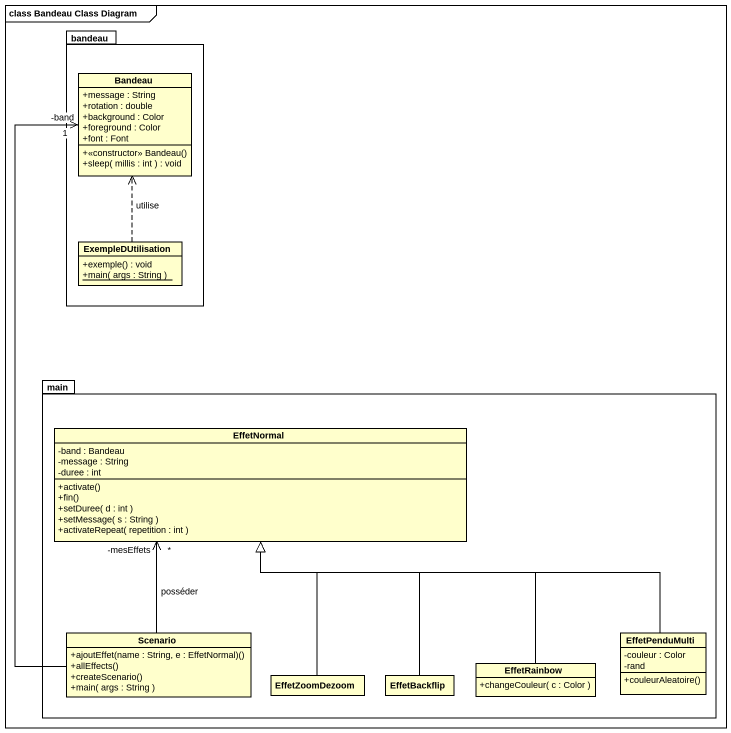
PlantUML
@startuml
mainframe class Bandeau Class Diagram
hide circle
hide empty members
skinparam classAttributeIconSize 0
package bandeau {
  class Bandeau {
    +message : String
    +rotation : double
    +background : Color
    +foreground : Color
    +font : Font
    +<<constructor>> Bandeau()
    +sleep( millis : int ) : void
  }
  class ExempleDUtilisation {
    +exemple() : void
    {static} +main( args : String )
  }
}
package main {
  class EffetNormal {
    -band : Bandeau
    -message : String
    -duree : int
    +activate()
    +fin()
    +setDuree( d : int )
    +setMessage( s : String )
    +activateRepeat( repetition : int )
  }
  class Scenario {
    +ajoutEffet(name : String, e : EffetNormal)()
    +allEffects()
    +createScenario()
    +main( args : String )
  }
  class EffetPenduMulti {
    -couleur : Color
    -rand
    +couleurAleatoire()
  }
  class EffetZoomDezoom
  class EffetBackflip
  class EffetRainbow {
    +changeCouleur( c : Color )
  }
}
ExempleDUtilisation .up.> Bandeau : utilise
Scenario -up-> "1\n-band" Bandeau
Scenario -up-> "-mesEffets\n*" EffetNormal : posséder
EffetPenduMulti -left-|> EffetNormal
EffetZoomDezoom -up-|> EffetNormal
EffetBackflip -up-|> EffetNormal
EffetRainbow -up-|> EffetNormal
@enduml
